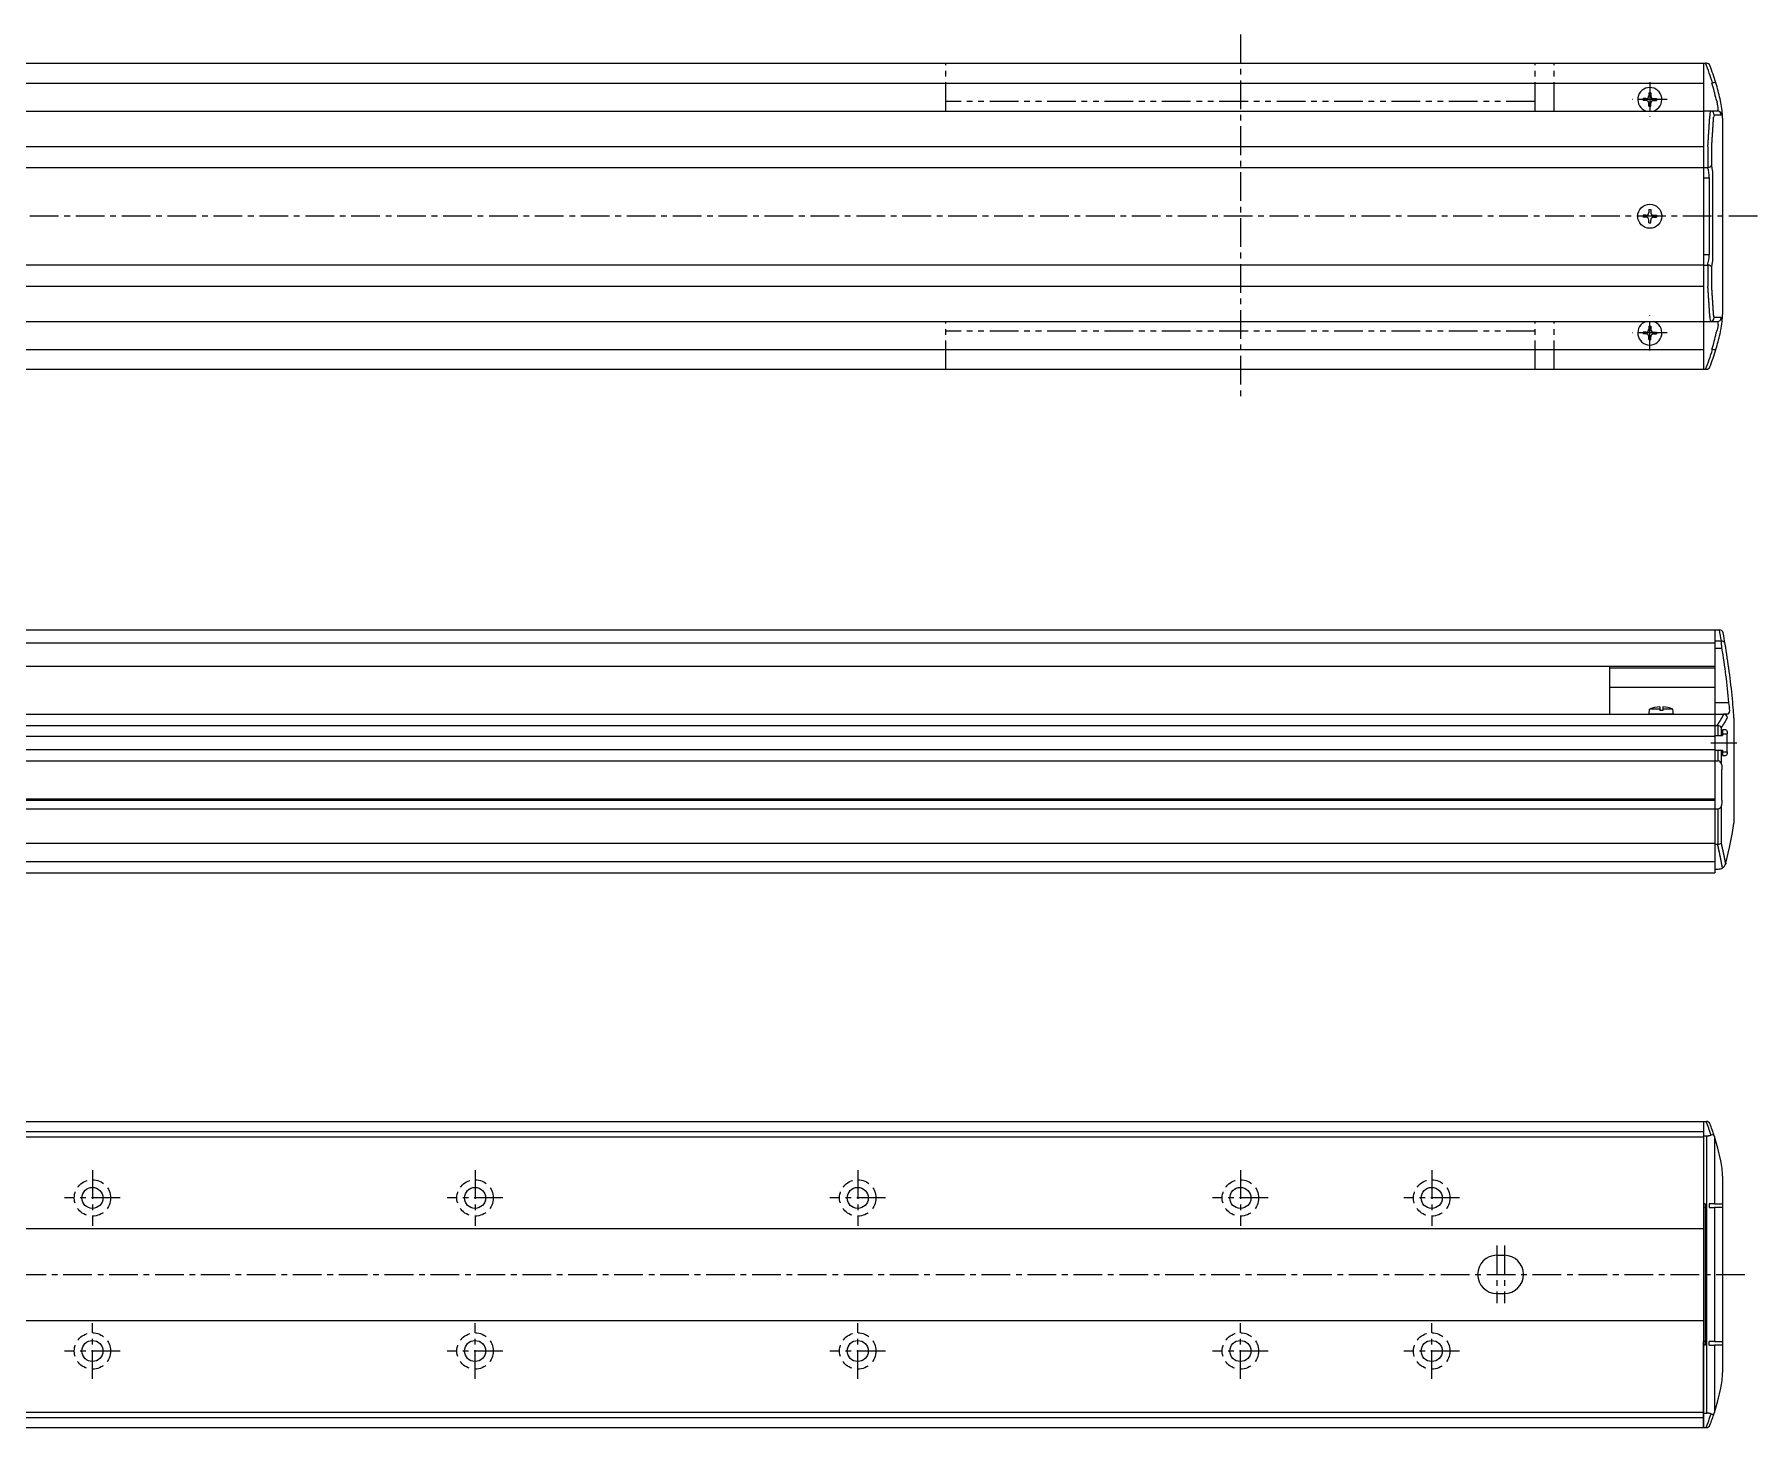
# Model space of a CAD drawing. Extents: x -708 to 234, y 164 to 576.
# Drawn here: x -215.9 to 234.4, y 211.8 to 575.9 of the extents above; entities that cross this region are included whole.
import ezdxf

# ---------------------------------------------------------------- set-up
doc = ezdxf.new("R2010")
doc.units = 0
for name, pattern in [('CENTER', [12, 7.5, -1.5, 1.5, -1.5]), ('DASHED', [4.5, 3, -1.5]), ('PHANTOM', [15, 7.5, -1.5, 1.5, -1.5, 1.5, -1.5])]:
    doc.linetypes.add(name, pattern=pattern)
doc.layers.get('0').update_dxf_attribs({"linetype": 'CONTINUOUS'})
doc.layers.add('CENTER', color=1, linetype='CENTER')

# ---------------------------------------------------------------- blocks, each defined once
blk = doc.blocks.new('DTL0004')
at = {"color": 0, "linetype": 'CONTINUOUS'}
for p, q in [((-3.15, 0), (-3.04, 1.3)), ((3.15, 0), (-3.15, 0)), ((-0.4, 1.3), (-3.04, 1.3)), ((-0.4, 1.89), (-0.4, 0.9)), ((0.4, 0.9), (-0.4, 0.9)), ((0.4, 1.89), (0.4, 0.9)), ((3.04, 1.3), (0.4, 1.3)), ((3.15, 0), (3.04, 1.3))]:
    blk.add_line(p, q, dxfattribs=at)
for start, end in [(92.8723, 112.3565), (67.6435, 87.1277)]:
    blk.add_arc((0, -6.08), 7.98, start, end, dxfattribs=at)
at = {"color": 0}
blk.add_point((0, 0), dxfattribs=at)
blk.add_point((0, 0), dxfattribs=at)

msp = doc.modelspace()

# ---------------------------------------------------------------- linework, layer by layer
at = {"color": 7, "linetype": 'CONTINUOUS'}
for p, q in [((-537.79, 568.36), (220.21, 568.36)), ((220.21, 568.36), (220.21, 488.36)), ((220.21, 568.36), (220.79, 568.36)), ((220.99, 568.36), (220.79, 568.36)), ((-223.79, 563.16), (220.21, 563.16)), ((222.6, 563.19), (222.45, 563.17)), ((204.46, 559.11), (204.46, 558.61)), ((205.21, 559.11), (204.46, 559.11)), ((205.21, 558.61), (204.46, 558.61)), ((205.96, 560.61), (205.96, 559.86)), ((205.96, 560.61), (206.46, 560.61)), ((206.46, 560.61), (206.46, 559.86)), ((207.2, 559.11), (207.96, 559.11)), ((207.2, 558.61), (207.96, 558.61)), ((207.96, 559.11), (207.96, 558.61)), ((223.59, 558.86), (223.81, 558.13)), ((224.79, 558.09), (224.57, 559.08)), ((-537.79, 555.86), (220.21, 555.86)), ((205.96, 557.11), (205.96, 557.87)), ((205.96, 557.11), (206.46, 557.11)), ((206.46, 557.11), (206.46, 557.87)), ((223.88, 555.86), (220.21, 555.86)), ((223.04, 554.86), (224.87, 554.86)), ((225.11, 555.98), (225.11, 555.99)), ((225.21, 554.01), (225.21, 502.71)), ((-537.79, 546.63), (220.21, 546.63)), ((221.39, 546.61), (221.4, 546.61)), ((221.4, 546.61), (221.4, 541.12)), ((222.38, 541.7), (222.38, 546.44)), ((-537.79, 541.1), (220.21, 541.1)), ((220.21, 541.11), (221.29, 541.11)), ((221.4, 541.12), (221.29, 541.11)), ((220.21, 538.36), (221.72, 538.36)), ((221.72, 538.36), (221.72, 518.36)), ((222.71, 518.36), (222.71, 538.36)), ((204.46, 528.61), (204.46, 528.11)), ((205.21, 528.61), (204.46, 528.61)), ((205.21, 528.11), (204.46, 528.11)), ((205.96, 530.11), (205.96, 529.36)), ((205.96, 530.11), (206.46, 530.11)), ((205.96, 526.61), (205.96, 527.37)), ((206.46, 530.11), (206.46, 529.36)), ((206.46, 526.61), (206.46, 527.37)), ((207.2, 528.61), (207.96, 528.61)), ((207.2, 528.11), (207.96, 528.11)), ((207.96, 528.61), (207.96, 528.11)), ((205.96, 526.61), (206.46, 526.61)), ((220.21, 518.36), (221.72, 518.36)), ((-537.79, 515.63), (220.21, 515.63)), ((220.21, 515.61), (221.29, 515.61)), ((221.29, 515.61), (221.4, 515.61)), ((221.4, 515.61), (221.4, 510.11)), ((222.38, 510.29), (222.38, 515.02)), ((-537.79, 510.09), (220.21, 510.09)), ((221.4, 510.11), (221.39, 510.11)), ((-537.79, 500.86), (220.21, 500.86)), ((220.21, 500.86), (223.88, 500.86)), ((224.87, 501.86), (223.04, 501.86)), ((225.11, 500.73), (225.11, 500.75)), ((204.46, 498.11), (204.46, 497.61)), ((205.21, 498.11), (204.46, 498.11)), ((205.21, 497.61), (204.46, 497.61)), ((205.96, 499.61), (205.96, 498.86)), ((205.96, 499.61), (206.46, 499.61)), ((205.96, 496.11), (205.96, 496.87)), ((205.96, 496.11), (206.46, 496.11)), ((206.46, 499.61), (206.46, 498.86)), ((206.46, 496.11), (206.46, 496.87)), ((207.2, 498.11), (207.96, 498.11)), ((207.2, 497.61), (207.96, 497.61)), ((207.96, 498.11), (207.96, 497.61)), ((223.59, 497.86), (223.81, 498.6)), ((224.57, 497.64), (224.79, 498.64)), ((-223.79, 493.56), (220.21, 493.56)), ((222.6, 493.54), (222.45, 493.56)), ((-537.79, 488.36), (220.21, 488.36)), ((220.21, 488.36), (220.79, 488.36)), ((220.79, 488.36), (220.99, 488.36)), ((-223.79, 420.28), (223.21, 420.28)), ((223.21, 420.28), (223.21, 357.78)), ((223.21, 420.28), (223.21, 410.78)), ((223.21, 420.28), (224.39, 420.28)), ((223.21, 420.28), (223.21, 410.78)), ((224.4, 420.28), (224.39, 420.28)), ((-223.79, 416.92), (223.21, 416.92)), ((223.21, 417.39), (224.9, 417.39)), ((223.21, 415.51), (225.06, 415.51)), ((-223.79, 410.78), (223.21, 410.78)), ((195.71, 410.78), (195.71, 398.28)), ((195.71, 410.31), (223.21, 410.31)), ((195.71, 405.32), (223.21, 405.32)), ((223.21, 401.28), (226.88, 401.28)), ((-537.79, 398.28), (223.21, 398.28)), ((223.21, 398.28), (225.45, 398.28)), ((223.21, 398.28), (223.21, 356.78)), ((226.59, 398.28), (225.45, 398.28)), ((225.45, 398.28), (225.6, 398.27)), ((226.81, 398.37), (226.59, 398.28)), ((228.11, 398.6), (228.11, 398.59)), ((228.21, 397.28), (228.21, 369.78)), ((-537.79, 395.28), (223.21, 395.28)), ((-537.79, 392.53), (223.21, 392.53)), ((223.21, 395.28), (223.79, 395.28)), ((223.21, 392.68), (225.17, 392.68)), ((223.79, 395.28), (223.99, 395.26)), ((223.99, 395.26), (223.99, 392.68)), ((224.92, 392.68), (224.92, 394.7)), ((226.12, 394.13), (225.17, 394.13)), ((225.17, 394.13), (225.17, 392.68)), ((225.17, 393.13), (226.44, 393.13)), ((226.44, 388.43), (226.44, 393.13)), ((-537.79, 389.03), (223.21, 389.03)), ((223.21, 388.88), (225.17, 388.88)), ((223.99, 388.88), (223.99, 386.02)), ((224.92, 385.21), (224.92, 388.88)), ((225.17, 388.88), (225.17, 387.43)), ((225.17, 388.43), (226.44, 388.43)), ((225.17, 387.43), (226.12, 387.43)), ((-537.79, 386.02), (223.21, 386.02)), ((223.21, 386.02), (223.99, 386.02)), ((225.06, 375.78), (225.06, 383.78)), ((-537.79, 376.08), (223.21, 376.08)), ((-537.79, 375.78), (223.21, 375.78)), ((224.92, 364.55), (224.92, 374.35)), ((-537.79, 373.54), (223.21, 373.54)), ((223.21, 373.54), (223.99, 373.54)), ((223.99, 373.54), (223.99, 364.28)), ((-537.79, 364.55), (223.21, 364.55)), ((223.21, 364.28), (223.93, 364.28)), ((223.99, 364.28), (223.93, 364.28)), ((-537.79, 359.78), (223.21, 359.78)), ((-537.79, 356.78), (223.21, 356.78)), ((223.21, 357.78), (224.15, 357.78)), ((226.09, 359.31), (226.05, 359.17)), ((-537.79, 291.83), (220.21, 291.83)), ((-537.79, 289.23), (220.21, 289.23)), ((220.21, 291.83), (220.21, 211.83)), ((220.21, 291.83), (220.21, 269.38)), ((220.21, 291.83), (220.93, 291.83)), ((220.93, 291.83), (220.99, 291.83)), ((-537.79, 287.83), (220.21, 287.83)), ((220.21, 288.08), (221.15, 288.08)), ((221.15, 215.58), (221.15, 288.08)), ((223.05, 288.04), (223.09, 287.91)), ((223.09, 287.91), (223.09, 270.33)), ((225.21, 277.48), (225.21, 226.18)), ((220.66, 270.33), (220.21, 270.33)), ((220.66, 270.33), (220.66, 233.33)), ((223.09, 270.33), (221.71, 270.33)), ((221.71, 270.33), (221.71, 269.33)), ((223.09, 270.33), (225.04, 270.33)), ((225.04, 270.33), (225.21, 270.27)), ((220.21, 269.38), (220.66, 269.37)), ((221.71, 269.33), (223.09, 269.33)), ((223.09, 269.33), (223.09, 234.33)), ((225.04, 269.33), (223.09, 269.33)), ((225.21, 269.27), (225.04, 269.33)), ((-537.79, 263.83), (220.21, 263.83)), ((166.21, 256.83), (168.21, 256.83)), ((166.21, 246.83), (168.21, 246.83)), ((-537.79, 239.83), (220.21, 239.83)), ((220.66, 234.29), (220.21, 234.28)), ((220.21, 211.83), (220.21, 234.28)), ((223.09, 234.33), (221.71, 234.33)), ((221.71, 233.33), (221.71, 234.33)), ((223.09, 234.33), (225.04, 234.33)), ((225.04, 234.33), (225.21, 234.39)), ((220.66, 233.33), (220.21, 233.33)), ((221.71, 233.33), (223.09, 233.33)), ((223.09, 233.33), (223.09, 215.75)), ((225.04, 233.33), (223.09, 233.33)), ((225.21, 233.39), (225.04, 233.33)), ((-537.79, 215.83), (220.21, 215.83)), ((-537.79, 214.43), (220.21, 214.43)), ((-537.79, 211.83), (220.21, 211.83)), ((220.21, 215.58), (221.15, 215.58)), ((220.21, 211.83), (220.93, 211.83)), ((220.99, 211.83), (220.93, 211.83)), ((223.09, 215.75), (223.05, 215.62))]:
    msp.add_line(p, q, dxfattribs=at)
at = {"color": 3, "linetype": 'PHANTOM'}
for p, q in [((22.21, 555.86), (22.21, 568.36)), ((176.21, 555.86), (176.21, 568.36)), ((181.21, 555.86), (181.21, 568.36)), ((176.21, 558.36), (22.21, 558.36)), ((22.21, 488.36), (22.21, 500.86)), ((176.21, 488.36), (176.21, 500.86)), ((181.21, 488.36), (181.21, 500.86)), ((176.21, 498.36), (22.21, 498.36))]:
    msp.add_line(p, q, dxfattribs=at)
at = {"color": 7, "linetype": 'CONTINUOUS'}
for points in [[(223.49, 563.19), (223.49, 563.19), (223.48, 563.21), (223.37, 563.27), (223.17, 563.28), (222.9, 563.25), (222.6, 563.19)], [(224.11, 556.67), (224.02, 557.22), (223.81, 558.13)], [(224.11, 500.06), (224.02, 499.5), (223.81, 498.6)], [(223.49, 493.54), (223.49, 493.54), (223.48, 493.52), (223.37, 493.46), (223.17, 493.45), (222.9, 493.48), (222.6, 493.54)], [(225.06, 415.51), (225.02, 415.94), (224.97, 416.56), (224.93, 417.06), (224.9, 417.39)], [(226.81, 398.37), (227.02, 398.77), (227.11, 399.24)], [(226.12, 394.13), (226.13, 394.13), (226.24, 394.06), (226.33, 393.89), (226.39, 393.65), (226.43, 393.36), (226.44, 393.13)], [(226.44, 388.43), (226.43, 388.33), (226.41, 388.01), (226.35, 387.72), (226.25, 387.52), (226.15, 387.43), (226.12, 387.43)], [(224.92, 385.21), (225, 384.72), (225.06, 383.78)], [(225.06, 375.78), (225.04, 375.24), (224.92, 374.35)], [(226.09, 359.31), (227.01, 363.4), (227.79, 367.36)], [(223.05, 288.04), (223.01, 288.14), (222.86, 288.27), (222.6, 288.32), (222.21, 288.25)], [(224.79, 281.56), (224.01, 284.83), (223.09, 287.91)], [(223.09, 215.75), (224.01, 218.84), (224.79, 222.1)], [(222.21, 215.41), (222.42, 215.35), (222.73, 215.35), (222.95, 215.45), (223.05, 215.62)]]:
    msp.add_lwpolyline(points, dxfattribs=at)
for points in [[(221.39, 546.61, 0), (221.39, 546.68, 0), (221.39, 546.74, 0), (221.4, 546.8, 0), (221.4, 546.86, 0), (221.41, 546.92, 0), (221.41, 546.99, 0), (221.41, 547.05, 0), (221.42, 547.11, 0), (221.42, 547.17, 0), (221.43, 547.23, 0), (221.43, 547.29, 0), (221.44, 547.36, 0), (221.44, 547.42, 0), (221.44, 547.48, 0), (221.45, 547.54, 0), (221.45, 547.6, 0), (221.46, 547.67, 0), (221.46, 547.73, 0), (221.47, 547.79, 0), (221.47, 547.85, 0), (221.47, 547.91, 0), (221.48, 547.98, 0), (221.48, 548.04, 0), (221.49, 548.1, 0), (221.49, 548.16, 0), (221.49, 548.22, 0), (221.5, 548.29, 0), (221.5, 548.35, 0), (221.51, 548.41, 0), (221.51, 548.47, 0), (221.51, 548.53, 0), (221.52, 548.6, 0), (221.52, 548.66, 0), (221.53, 548.72, 0), (221.53, 548.78, 0), (221.53, 548.84, 0), (221.54, 548.9, 0), (221.54, 548.97, 0), (221.55, 549.03, 0), (221.55, 549.09, 0), (221.56, 549.15, 0), (221.56, 549.22, 0), (221.56, 549.28, 0), (221.57, 549.34, 0), (221.57, 549.4, 0), (221.57, 549.46, 0), (221.58, 549.52, 0), (221.58, 549.59, 0), (221.59, 549.65, 0), (221.59, 549.71, 0), (221.59, 549.77, 0), (221.6, 549.84, 0), (221.6, 549.9, 0), (221.61, 549.96, 0), (221.61, 550.02, 0), (221.62, 550.08, 0), (221.62, 550.14, 0), (221.62, 550.21, 0), (221.63, 550.27, 0), (221.63, 550.33, 0), (221.63, 550.39, 0), (221.64, 550.45, 0), (221.64, 550.52, 0), (221.65, 550.58, 0), (221.65, 550.64, 0), (221.66, 550.7, 0), (221.66, 550.76, 0), (221.66, 550.83, 0), (221.67, 550.89, 0), (221.67, 550.95, 0), (221.68, 551.01, 0), (221.68, 551.07, 0), (221.68, 551.14, 0), (221.69, 551.2, 0), (221.69, 551.26, 0), (221.69, 551.32, 0), (221.7, 551.38, 0), (221.7, 551.45, 0), (221.71, 551.51, 0), (221.71, 551.57, 0), (221.72, 551.63, 0), (221.72, 551.69, 0), (221.72, 551.76, 0), (221.73, 551.82, 0), (221.73, 551.88, 0), (221.74, 551.94, 0), (221.74, 552, 0), (221.74, 552.07, 0), (221.75, 552.13, 0), (221.75, 552.19, 0), (221.75, 552.25, 0), (221.76, 552.31, 0), (221.76, 552.38, 0), (221.77, 552.44, 0), (221.77, 552.5, 0), (221.77, 552.56, 0), (221.78, 552.62, 0), (221.78, 552.69, 0), (221.79, 552.75, 0), (221.79, 552.81, 0), (221.79, 552.87, 0), (221.8, 552.93, 0), (221.8, 553, 0), (221.81, 553.06, 0), (221.81, 553.12, 0), (221.81, 553.18, 0), (221.82, 553.24, 0), (221.82, 553.31, 0), (221.82, 553.37, 0), (221.83, 553.43, 0), (221.83, 553.49, 0), (221.84, 553.55, 0), (221.84, 553.62, 0), (221.84, 553.68, 0), (221.85, 553.74, 0), (221.85, 553.8, 0), (221.86, 553.87, 0), (221.86, 553.93, 0), (221.86, 553.99, 0), (221.87, 554.05, 0), (221.87, 554.11, 0), (221.88, 554.17, 0), (221.88, 554.24, 0), (221.88, 554.3, 0), (221.89, 554.36, 0), (221.89, 554.42, 0), (221.89, 554.49, 0), (221.9, 554.55, 0)], [(222.38, 546.44, 0), (222.38, 546.5, 0), (222.39, 546.56, 0), (222.39, 546.62, 0), (222.4, 546.68, 0), (222.4, 546.74, 0), (222.41, 546.8, 0), (222.41, 546.86, 0), (222.41, 546.92, 0), (222.42, 546.98, 0), (222.42, 547.04, 0), (222.43, 547.1, 0), (222.43, 547.16, 0), (222.43, 547.23, 0), (222.44, 547.29, 0), (222.44, 547.35, 0), (222.45, 547.41, 0), (222.45, 547.47, 0), (222.45, 547.53, 0), (222.46, 547.59, 0), (222.46, 547.65, 0), (222.47, 547.71, 0), (222.47, 547.77, 0), (222.47, 547.83, 0), (222.48, 547.89, 0), (222.48, 547.95, 0), (222.49, 548.01, 0), (222.49, 548.07, 0), (222.49, 548.13, 0), (222.5, 548.2, 0), (222.5, 548.26, 0), (222.51, 548.32, 0), (222.51, 548.38, 0), (222.51, 548.44, 0), (222.52, 548.5, 0), (222.52, 548.56, 0), (222.53, 548.62, 0), (222.53, 548.68, 0), (222.53, 548.74, 0), (222.54, 548.8, 0), (222.54, 548.86, 0), (222.55, 548.92, 0), (222.55, 548.98, 0), (222.55, 549.04, 0), (222.56, 549.11, 0), (222.56, 549.17, 0), (222.57, 549.23, 0), (222.57, 549.29, 0), (222.57, 549.35, 0), (222.58, 549.41, 0), (222.58, 549.47, 0), (222.59, 549.53, 0), (222.59, 549.59, 0), (222.59, 549.65, 0), (222.6, 549.71, 0), (222.6, 549.77, 0), (222.61, 549.83, 0), (222.61, 549.89, 0), (222.61, 549.96, 0), (222.62, 550.02, 0), (222.62, 550.08, 0), (222.63, 550.14, 0), (222.63, 550.2, 0), (222.63, 550.26, 0), (222.64, 550.32, 0), (222.64, 550.38, 0), (222.65, 550.44, 0), (222.65, 550.5, 0), (222.65, 550.56, 0), (222.66, 550.62, 0), (222.66, 550.68, 0), (222.66, 550.74, 0), (222.67, 550.8, 0), (222.67, 550.87, 0), (222.68, 550.93, 0), (222.68, 550.99, 0), (222.68, 551.05, 0), (222.69, 551.11, 0), (222.69, 551.17, 0), (222.7, 551.23, 0), (222.7, 551.29, 0), (222.7, 551.35, 0), (222.71, 551.41, 0), (222.71, 551.47, 0), (222.72, 551.53, 0), (222.72, 551.59, 0), (222.72, 551.65, 0), (222.73, 551.71, 0), (222.73, 551.78, 0), (222.74, 551.84, 0), (222.74, 551.9, 0), (222.74, 551.96, 0), (222.75, 552.02, 0), (222.75, 552.08, 0), (222.75, 552.14, 0), (222.76, 552.2, 0), (222.76, 552.26, 0), (222.77, 552.32, 0), (222.77, 552.38, 0), (222.77, 552.44, 0), (222.78, 552.5, 0), (222.78, 552.57, 0), (222.78, 552.63, 0), (222.79, 552.69, 0), (222.79, 552.75, 0), (222.8, 552.81, 0), (222.8, 552.87, 0), (222.8, 552.93, 0), (222.81, 552.99, 0), (222.81, 553.05, 0), (222.82, 553.11, 0), (222.82, 553.17, 0), (222.82, 553.23, 0), (222.83, 553.29, 0), (222.83, 553.35, 0), (222.84, 553.42, 0), (222.84, 553.48, 0), (222.84, 553.54, 0), (222.85, 553.6, 0), (222.85, 553.66, 0), (222.85, 553.72, 0), (222.86, 553.78, 0), (222.86, 553.84, 0), (222.87, 553.9, 0), (222.87, 553.96, 0), (222.87, 554.02, 0), (222.88, 554.08, 0), (222.88, 554.14, 0), (222.88, 554.21, 0)], [(221.9, 502.18, 0), (221.89, 502.24, 0), (221.89, 502.3, 0), (221.89, 502.37, 0), (221.88, 502.43, 0), (221.88, 502.49, 0), (221.88, 502.55, 0), (221.87, 502.61, 0), (221.87, 502.68, 0), (221.86, 502.74, 0), (221.86, 502.8, 0), (221.86, 502.86, 0), (221.85, 502.92, 0), (221.85, 502.99, 0), (221.84, 503.05, 0), (221.84, 503.11, 0), (221.84, 503.17, 0), (221.83, 503.24, 0), (221.83, 503.3, 0), (221.82, 503.36, 0), (221.82, 503.42, 0), (221.82, 503.48, 0), (221.81, 503.54, 0), (221.81, 503.61, 0), (221.81, 503.67, 0), (221.8, 503.73, 0), (221.8, 503.79, 0), (221.79, 503.85, 0), (221.79, 503.92, 0), (221.79, 503.98, 0), (221.78, 504.04, 0), (221.78, 504.1, 0), (221.77, 504.17, 0), (221.77, 504.23, 0), (221.77, 504.29, 0), (221.76, 504.35, 0), (221.76, 504.41, 0), (221.75, 504.48, 0), (221.75, 504.54, 0), (221.75, 504.6, 0), (221.74, 504.66, 0), (221.74, 504.72, 0), (221.74, 504.79, 0), (221.73, 504.85, 0), (221.73, 504.91, 0), (221.72, 504.97, 0), (221.72, 505.03, 0), (221.72, 505.1, 0), (221.71, 505.16, 0), (221.71, 505.22, 0), (221.7, 505.28, 0), (221.7, 505.34, 0), (221.69, 505.4, 0), (221.69, 505.47, 0), (221.69, 505.53, 0), (221.68, 505.59, 0), (221.68, 505.65, 0), (221.68, 505.71, 0), (221.67, 505.78, 0), (221.67, 505.84, 0), (221.66, 505.9, 0), (221.66, 505.96, 0), (221.66, 506.02, 0), (221.65, 506.09, 0), (221.65, 506.15, 0), (221.64, 506.21, 0), (221.64, 506.27, 0), (221.63, 506.33, 0), (221.63, 506.4, 0), (221.63, 506.46, 0), (221.62, 506.52, 0), (221.62, 506.58, 0), (221.62, 506.64, 0), (221.61, 506.71, 0), (221.61, 506.77, 0), (221.6, 506.83, 0), (221.6, 506.89, 0), (221.59, 506.95, 0), (221.59, 507.02, 0), (221.59, 507.08, 0), (221.58, 507.14, 0), (221.58, 507.2, 0), (221.57, 507.26, 0), (221.57, 507.33, 0), (221.57, 507.39, 0), (221.56, 507.45, 0), (221.56, 507.51, 0), (221.56, 507.57, 0), (221.55, 507.64, 0), (221.55, 507.7, 0), (221.54, 507.76, 0), (221.54, 507.82, 0), (221.53, 507.88, 0), (221.53, 507.95, 0), (221.53, 508.01, 0), (221.52, 508.07, 0), (221.52, 508.13, 0), (221.51, 508.19, 0), (221.51, 508.26, 0), (221.51, 508.32, 0), (221.5, 508.38, 0), (221.5, 508.44, 0), (221.49, 508.5, 0), (221.49, 508.57, 0), (221.49, 508.63, 0), (221.48, 508.69, 0), (221.48, 508.75, 0), (221.47, 508.81, 0), (221.47, 508.88, 0), (221.47, 508.94, 0), (221.46, 509, 0), (221.46, 509.06, 0), (221.45, 509.12, 0), (221.45, 509.18, 0), (221.44, 509.25, 0), (221.44, 509.31, 0), (221.44, 509.37, 0), (221.43, 509.43, 0), (221.43, 509.49, 0), (221.42, 509.56, 0), (221.42, 509.62, 0), (221.41, 509.68, 0), (221.41, 509.74, 0), (221.41, 509.8, 0), (221.4, 509.87, 0), (221.4, 509.93, 0), (221.39, 509.99, 0), (221.39, 510.05, 0), (221.39, 510.11, 0)], [(222.88, 502.52, 0), (222.88, 502.58, 0), (222.88, 502.64, 0), (222.87, 502.7, 0), (222.87, 502.76, 0), (222.87, 502.83, 0), (222.86, 502.89, 0), (222.86, 502.95, 0), (222.85, 503.01, 0), (222.85, 503.07, 0), (222.85, 503.13, 0), (222.84, 503.19, 0), (222.84, 503.25, 0), (222.84, 503.31, 0), (222.83, 503.37, 0), (222.83, 503.43, 0), (222.82, 503.49, 0), (222.82, 503.55, 0), (222.82, 503.62, 0), (222.81, 503.68, 0), (222.81, 503.74, 0), (222.8, 503.8, 0), (222.8, 503.86, 0), (222.8, 503.92, 0), (222.79, 503.98, 0), (222.79, 504.04, 0), (222.78, 504.1, 0), (222.78, 504.16, 0), (222.78, 504.22, 0), (222.77, 504.28, 0), (222.77, 504.34, 0), (222.77, 504.4, 0), (222.76, 504.47, 0), (222.76, 504.53, 0), (222.75, 504.59, 0), (222.75, 504.65, 0), (222.75, 504.71, 0), (222.74, 504.77, 0), (222.74, 504.83, 0), (222.74, 504.89, 0), (222.73, 504.95, 0), (222.73, 505.01, 0), (222.72, 505.07, 0), (222.72, 505.13, 0), (222.72, 505.19, 0), (222.71, 505.25, 0), (222.71, 505.32, 0), (222.7, 505.38, 0), (222.7, 505.44, 0), (222.7, 505.5, 0), (222.69, 505.56, 0), (222.69, 505.62, 0), (222.68, 505.68, 0), (222.68, 505.74, 0), (222.68, 505.8, 0), (222.67, 505.86, 0), (222.67, 505.92, 0), (222.66, 505.98, 0), (222.66, 506.04, 0), (222.66, 506.11, 0), (222.65, 506.17, 0), (222.65, 506.23, 0), (222.65, 506.29, 0), (222.64, 506.35, 0), (222.64, 506.41, 0), (222.63, 506.47, 0), (222.63, 506.53, 0), (222.63, 506.59, 0), (222.62, 506.65, 0), (222.62, 506.71, 0), (222.61, 506.77, 0), (222.61, 506.83, 0), (222.61, 506.89, 0), (222.6, 506.95, 0), (222.6, 507.01, 0), (222.59, 507.08, 0), (222.59, 507.14, 0), (222.59, 507.2, 0), (222.58, 507.26, 0), (222.58, 507.32, 0), (222.57, 507.38, 0), (222.57, 507.44, 0), (222.57, 507.5, 0), (222.56, 507.56, 0), (222.56, 507.62, 0), (222.55, 507.68, 0), (222.55, 507.74, 0), (222.55, 507.8, 0), (222.54, 507.87, 0), (222.54, 507.93, 0), (222.53, 507.99, 0), (222.53, 508.05, 0), (222.53, 508.11, 0), (222.52, 508.17, 0), (222.52, 508.23, 0), (222.51, 508.29, 0), (222.51, 508.35, 0), (222.51, 508.41, 0), (222.5, 508.47, 0), (222.5, 508.53, 0), (222.49, 508.59, 0), (222.49, 508.65, 0), (222.49, 508.71, 0), (222.48, 508.77, 0), (222.48, 508.83, 0), (222.47, 508.9, 0), (222.47, 508.96, 0), (222.47, 509.02, 0), (222.46, 509.08, 0), (222.46, 509.14, 0), (222.45, 509.2, 0), (222.45, 509.26, 0), (222.45, 509.32, 0), (222.44, 509.38, 0), (222.44, 509.44, 0), (222.43, 509.5, 0), (222.43, 509.56, 0), (222.43, 509.62, 0), (222.42, 509.68, 0), (222.42, 509.75, 0), (222.41, 509.8, 0), (222.41, 509.87, 0), (222.41, 509.93, 0), (222.4, 509.99, 0), (222.4, 510.05, 0), (222.39, 510.11, 0), (222.39, 510.17, 0), (222.38, 510.23, 0), (222.38, 510.29, 0)], [(223.79, 395.28, 0), (223.81, 395.3, 0), (223.82, 395.33, 0), (223.84, 395.35, 0), (223.85, 395.37, 0), (223.87, 395.39, 0), (223.88, 395.42, 0), (223.9, 395.44, 0), (223.92, 395.46, 0), (223.93, 395.49, 0), (223.95, 395.51, 0), (223.96, 395.53, 0), (223.98, 395.56, 0), (224, 395.58, 0), (224.01, 395.6, 0), (224.03, 395.62, 0), (224.04, 395.65, 0), (224.06, 395.67, 0), (224.07, 395.69, 0), (224.09, 395.72, 0), (224.1, 395.74, 0), (224.12, 395.76, 0), (224.13, 395.79, 0), (224.15, 395.81, 0), (224.16, 395.83, 0), (224.18, 395.86, 0), (224.19, 395.88, 0), (224.21, 395.9, 0), (224.22, 395.93, 0), (224.24, 395.95, 0), (224.26, 395.97, 0), (224.27, 396, 0), (224.29, 396.02, 0), (224.3, 396.04, 0), (224.32, 396.06, 0), (224.33, 396.09, 0), (224.35, 396.11, 0), (224.36, 396.13, 0), (224.38, 396.16, 0), (224.39, 396.18, 0), (224.41, 396.2, 0), (224.42, 396.23, 0), (224.44, 396.25, 0), (224.45, 396.27, 0), (224.46, 396.3, 0), (224.48, 396.32, 0), (224.49, 396.34, 0), (224.51, 396.37, 0), (224.52, 396.39, 0), (224.54, 396.41, 0), (224.55, 396.44, 0), (224.57, 396.46, 0), (224.58, 396.48, 0), (224.59, 396.51, 0), (224.61, 396.53, 0), (224.62, 396.55, 0), (224.64, 396.58, 0), (224.65, 396.6, 0), (224.67, 396.62, 0), (224.68, 396.65, 0), (224.7, 396.67, 0), (224.71, 396.69, 0), (224.72, 396.72, 0), (224.74, 396.74, 0), (224.75, 396.76, 0), (224.77, 396.79, 0), (224.78, 396.81, 0), (224.79, 396.83, 0), (224.81, 396.86, 0), (224.82, 396.88, 0), (224.84, 396.9, 0), (224.85, 396.93, 0), (224.86, 396.95, 0), (224.88, 396.97, 0), (224.89, 397, 0), (224.91, 397.02, 0), (224.92, 397.04, 0), (224.93, 397.07, 0), (224.95, 397.09, 0), (224.96, 397.11, 0), (224.97, 397.14, 0), (224.99, 397.16, 0), (225, 397.18, 0), (225.01, 397.21, 0), (225.03, 397.23, 0), (225.04, 397.25, 0), (225.06, 397.28, 0), (225.07, 397.3, 0), (225.08, 397.32, 0), (225.1, 397.35, 0), (225.11, 397.37, 0), (225.12, 397.39, 0), (225.14, 397.42, 0), (225.15, 397.44, 0), (225.16, 397.47, 0), (225.18, 397.49, 0), (225.19, 397.51, 0), (225.2, 397.54, 0), (225.22, 397.56, 0), (225.23, 397.58, 0), (225.24, 397.61, 0), (225.25, 397.63, 0), (225.27, 397.65, 0), (225.28, 397.68, 0), (225.29, 397.7, 0), (225.31, 397.73, 0), (225.32, 397.75, 0), (225.33, 397.77, 0), (225.34, 397.8, 0), (225.36, 397.82, 0), (225.37, 397.84, 0), (225.38, 397.87, 0), (225.4, 397.89, 0), (225.41, 397.91, 0), (225.42, 397.94, 0), (225.43, 397.96, 0), (225.45, 397.99, 0), (225.46, 398.01, 0), (225.47, 398.03, 0), (225.48, 398.06, 0), (225.5, 398.08, 0), (225.51, 398.1, 0), (225.52, 398.13, 0), (225.53, 398.15, 0), (225.55, 398.17, 0), (225.56, 398.2, 0), (225.57, 398.22, 0), (225.58, 398.25, 0), (225.59, 398.27, 0)], [(224.92, 394.7, 0), (224.93, 394.72, 0), (224.95, 394.74, 0), (224.96, 394.76, 0), (224.97, 394.78, 0), (224.99, 394.8, 0), (225, 394.82, 0), (225.01, 394.84, 0), (225.03, 394.86, 0), (225.04, 394.88, 0), (225.05, 394.9, 0), (225.07, 394.92, 0), (225.08, 394.94, 0), (225.09, 394.96, 0), (225.11, 394.98, 0), (225.12, 395, 0), (225.13, 395.02, 0), (225.15, 395.04, 0), (225.16, 395.06, 0), (225.18, 395.08, 0), (225.19, 395.1, 0), (225.2, 395.12, 0), (225.21, 395.14, 0), (225.23, 395.16, 0), (225.24, 395.18, 0), (225.25, 395.2, 0), (225.27, 395.22, 0), (225.28, 395.24, 0), (225.29, 395.26, 0), (225.31, 395.28, 0), (225.32, 395.3, 0), (225.33, 395.32, 0), (225.34, 395.34, 0), (225.36, 395.36, 0), (225.37, 395.38, 0), (225.38, 395.4, 0), (225.4, 395.42, 0), (225.41, 395.44, 0), (225.42, 395.46, 0), (225.44, 395.48, 0), (225.45, 395.5, 0), (225.46, 395.52, 0), (225.47, 395.54, 0), (225.49, 395.56, 0), (225.5, 395.58, 0), (225.51, 395.6, 0), (225.53, 395.62, 0), (225.54, 395.64, 0), (225.55, 395.66, 0), (225.56, 395.68, 0), (225.57, 395.7, 0), (225.59, 395.72, 0), (225.6, 395.74, 0), (225.61, 395.76, 0), (225.62, 395.78, 0), (225.64, 395.8, 0), (225.65, 395.82, 0), (225.66, 395.84, 0), (225.68, 395.86, 0), (225.69, 395.88, 0), (225.7, 395.9, 0), (225.71, 395.92, 0), (225.72, 395.94, 0), (225.74, 395.96, 0), (225.75, 395.98, 0), (225.76, 396, 0), (225.77, 396.02, 0), (225.79, 396.04, 0), (225.8, 396.06, 0), (225.81, 396.08, 0), (225.82, 396.1, 0), (225.84, 396.12, 0), (225.85, 396.14, 0), (225.86, 396.16, 0), (225.87, 396.18, 0), (225.88, 396.2, 0), (225.9, 396.22, 0), (225.91, 396.24, 0), (225.92, 396.26, 0), (225.93, 396.29, 0), (225.94, 396.31, 0), (225.96, 396.32, 0), (225.97, 396.35, 0), (225.98, 396.37, 0), (225.99, 396.39, 0), (226, 396.41, 0), (226.01, 396.43, 0), (226.03, 396.45, 0), (226.04, 396.47, 0), (226.05, 396.49, 0), (226.06, 396.51, 0), (226.07, 396.53, 0), (226.08, 396.55, 0), (226.1, 396.57, 0), (226.11, 396.59, 0), (226.12, 396.61, 0), (226.13, 396.63, 0), (226.14, 396.65, 0), (226.15, 396.67, 0), (226.16, 396.69, 0), (226.18, 396.71, 0), (226.19, 396.73, 0), (226.2, 396.75, 0), (226.21, 396.77, 0), (226.22, 396.79, 0), (226.23, 396.81, 0), (226.25, 396.83, 0), (226.26, 396.85, 0), (226.27, 396.87, 0), (226.28, 396.89, 0), (226.29, 396.91, 0), (226.3, 396.93, 0), (226.31, 396.95, 0), (226.32, 396.97, 0), (226.34, 396.99, 0), (226.35, 397.01, 0), (226.36, 397.04, 0), (226.37, 397.06, 0), (226.38, 397.08, 0), (226.39, 397.1, 0), (226.4, 397.12, 0), (226.41, 397.14, 0), (226.42, 397.16, 0), (226.43, 397.18, 0), (226.44, 397.2, 0), (226.46, 397.22, 0), (226.47, 397.24, 0), (226.48, 397.26, 0), (226.49, 397.28, 0)], [(225.21, 358.09, 0), (225.2, 358.13, 0), (225.19, 358.18, 0), (225.19, 358.23, 0), (225.18, 358.28, 0), (225.17, 358.33, 0), (225.16, 358.38, 0), (225.15, 358.43, 0), (225.14, 358.48, 0), (225.13, 358.53, 0), (225.12, 358.57, 0), (225.11, 358.62, 0), (225.1, 358.67, 0), (225.09, 358.72, 0), (225.08, 358.77, 0), (225.07, 358.82, 0), (225.07, 358.87, 0), (225.06, 358.92, 0), (225.05, 358.97, 0), (225.04, 359.01, 0), (225.03, 359.06, 0), (225.02, 359.11, 0), (225.01, 359.16, 0), (225, 359.21, 0), (224.99, 359.26, 0), (224.98, 359.31, 0), (224.97, 359.36, 0), (224.96, 359.4, 0), (224.95, 359.45, 0), (224.94, 359.5, 0), (224.93, 359.55, 0), (224.93, 359.6, 0), (224.91, 359.65, 0), (224.91, 359.7, 0), (224.9, 359.75, 0), (224.89, 359.79, 0), (224.88, 359.84, 0), (224.87, 359.89, 0), (224.86, 359.94, 0), (224.85, 359.99, 0), (224.84, 360.04, 0), (224.83, 360.09, 0), (224.82, 360.13, 0), (224.81, 360.18, 0), (224.8, 360.23, 0), (224.79, 360.28, 0), (224.78, 360.33, 0), (224.77, 360.38, 0), (224.76, 360.43, 0), (224.75, 360.47, 0), (224.74, 360.52, 0), (224.73, 360.57, 0), (224.72, 360.62, 0), (224.71, 360.67, 0), (224.7, 360.72, 0), (224.69, 360.76, 0), (224.68, 360.81, 0), (224.67, 360.86, 0), (224.66, 360.91, 0), (224.65, 360.96, 0), (224.64, 361.01, 0), (224.63, 361.06, 0), (224.62, 361.1, 0), (224.61, 361.15, 0), (224.6, 361.2, 0), (224.59, 361.25, 0), (224.58, 361.3, 0), (224.57, 361.35, 0), (224.56, 361.39, 0), (224.55, 361.44, 0), (224.54, 361.49, 0), (224.53, 361.54, 0), (224.52, 361.59, 0), (224.51, 361.64, 0), (224.5, 361.68, 0), (224.49, 361.73, 0), (224.48, 361.78, 0), (224.47, 361.83, 0), (224.46, 361.88, 0), (224.45, 361.93, 0), (224.44, 361.97, 0), (224.43, 362.02, 0), (224.42, 362.07, 0), (224.41, 362.12, 0), (224.4, 362.17, 0), (224.39, 362.21, 0), (224.38, 362.26, 0), (224.37, 362.31, 0), (224.36, 362.36, 0), (224.35, 362.41, 0), (224.34, 362.46, 0), (224.33, 362.5, 0), (224.32, 362.55, 0), (224.31, 362.6, 0), (224.3, 362.65, 0), (224.29, 362.7, 0), (224.28, 362.75, 0), (224.26, 362.79, 0), (224.25, 362.84, 0), (224.25, 362.89, 0), (224.23, 362.94, 0), (224.22, 362.99, 0), (224.21, 363.03, 0), (224.2, 363.08, 0), (224.19, 363.13, 0), (224.18, 363.18, 0), (224.17, 363.23, 0), (224.16, 363.27, 0), (224.15, 363.32, 0), (224.14, 363.37, 0), (224.13, 363.42, 0), (224.12, 363.47, 0), (224.11, 363.51, 0), (224.1, 363.56, 0), (224.09, 363.61, 0), (224.07, 363.66, 0), (224.06, 363.7, 0), (224.05, 363.75, 0), (224.04, 363.8, 0), (224.03, 363.85, 0), (224.02, 363.9, 0), (224.01, 363.94, 0), (224, 363.99, 0), (223.99, 364.04, 0), (223.98, 364.09, 0), (223.97, 364.14, 0), (223.96, 364.18, 0), (223.95, 364.23, 0), (223.94, 364.28, 0)], [(226.05, 359.17, 0), (226.04, 359.21, 0), (226.04, 359.25, 0), (226.03, 359.3, 0), (226.02, 359.34, 0), (226.01, 359.38, 0), (226, 359.43, 0), (226, 359.47, 0), (225.99, 359.51, 0), (225.98, 359.55, 0), (225.97, 359.59, 0), (225.96, 359.64, 0), (225.96, 359.68, 0), (225.95, 359.72, 0), (225.94, 359.76, 0), (225.93, 359.81, 0), (225.92, 359.85, 0), (225.91, 359.89, 0), (225.91, 359.93, 0), (225.9, 359.98, 0), (225.89, 360.02, 0), (225.88, 360.06, 0), (225.87, 360.1, 0), (225.86, 360.14, 0), (225.85, 360.19, 0), (225.85, 360.23, 0), (225.84, 360.27, 0), (225.83, 360.31, 0), (225.82, 360.36, 0), (225.81, 360.4, 0), (225.8, 360.44, 0), (225.79, 360.48, 0), (225.79, 360.52, 0), (225.78, 360.57, 0), (225.77, 360.61, 0), (225.76, 360.65, 0), (225.75, 360.69, 0), (225.74, 360.74, 0), (225.74, 360.78, 0), (225.73, 360.82, 0), (225.72, 360.86, 0), (225.71, 360.9, 0), (225.7, 360.95, 0), (225.69, 360.99, 0), (225.68, 361.03, 0), (225.68, 361.07, 0), (225.67, 361.12, 0), (225.66, 361.16, 0), (225.65, 361.2, 0), (225.64, 361.24, 0), (225.63, 361.28, 0), (225.62, 361.33, 0), (225.61, 361.37, 0), (225.6, 361.41, 0), (225.6, 361.45, 0), (225.59, 361.49, 0), (225.58, 361.54, 0), (225.57, 361.58, 0), (225.56, 361.62, 0), (225.55, 361.66, 0), (225.54, 361.7, 0), (225.53, 361.75, 0), (225.53, 361.79, 0), (225.52, 361.83, 0), (225.51, 361.87, 0), (225.5, 361.91, 0), (225.49, 361.96, 0), (225.48, 362, 0), (225.47, 362.04, 0), (225.46, 362.08, 0), (225.46, 362.12, 0), (225.45, 362.17, 0), (225.44, 362.21, 0), (225.43, 362.25, 0), (225.42, 362.29, 0), (225.41, 362.33, 0), (225.4, 362.38, 0), (225.39, 362.42, 0), (225.38, 362.46, 0), (225.37, 362.5, 0), (225.37, 362.54, 0), (225.36, 362.59, 0), (225.35, 362.63, 0), (225.34, 362.67, 0), (225.33, 362.71, 0), (225.32, 362.75, 0), (225.31, 362.8, 0), (225.3, 362.84, 0), (225.29, 362.88, 0), (225.28, 362.92, 0), (225.27, 362.96, 0), (225.26, 363, 0), (225.26, 363.05, 0), (225.25, 363.09, 0), (225.24, 363.13, 0), (225.23, 363.17, 0), (225.22, 363.21, 0), (225.21, 363.25, 0), (225.2, 363.3, 0), (225.19, 363.34, 0), (225.18, 363.38, 0), (225.17, 363.42, 0), (225.16, 363.46, 0), (225.15, 363.51, 0), (225.15, 363.55, 0), (225.14, 363.59, 0), (225.13, 363.63, 0), (225.12, 363.67, 0), (225.11, 363.71, 0), (225.1, 363.76, 0), (225.09, 363.8, 0), (225.08, 363.84, 0), (225.07, 363.88, 0), (225.06, 363.92, 0), (225.05, 363.96, 0), (225.04, 364.01, 0), (225.03, 364.05, 0), (225.02, 364.09, 0), (225.01, 364.13, 0), (225, 364.17, 0), (225, 364.21, 0), (224.99, 364.26, 0), (224.98, 364.3, 0), (224.97, 364.34, 0), (224.96, 364.38, 0), (224.95, 364.42, 0), (224.94, 364.46, 0), (224.93, 364.51, 0), (224.92, 364.55, 0)], [(221.15, 288.08, 0), (221.16, 288.08, 0), (221.17, 288.08, 0), (221.18, 288.08, 0), (221.18, 288.08, 0), (221.19, 288.08, 0), (221.2, 288.08, 0), (221.21, 288.08, 0), (221.22, 288.08, 0), (221.23, 288.08, 0), (221.24, 288.08, 0), (221.25, 288.08, 0), (221.25, 288.08, 0), (221.26, 288.08, 0), (221.27, 288.08, 0), (221.28, 288.08, 0), (221.29, 288.08, 0), (221.3, 288.08, 0), (221.31, 288.08, 0), (221.31, 288.08, 0), (221.32, 288.08, 0), (221.33, 288.08, 0), (221.34, 288.08, 0), (221.35, 288.08, 0), (221.36, 288.08, 0), (221.37, 288.08, 0), (221.38, 288.08, 0), (221.38, 288.08, 0), (221.39, 288.09, 0), (221.4, 288.09, 0), (221.41, 288.09, 0), (221.42, 288.09, 0), (221.43, 288.09, 0), (221.44, 288.09, 0), (221.45, 288.09, 0), (221.45, 288.09, 0), (221.46, 288.09, 0), (221.47, 288.09, 0), (221.48, 288.09, 0), (221.49, 288.09, 0), (221.5, 288.1, 0), (221.51, 288.1, 0), (221.51, 288.1, 0), (221.52, 288.1, 0), (221.53, 288.1, 0), (221.54, 288.1, 0), (221.55, 288.1, 0), (221.56, 288.1, 0), (221.57, 288.1, 0), (221.57, 288.1, 0), (221.58, 288.11, 0), (221.59, 288.11, 0), (221.6, 288.11, 0), (221.61, 288.11, 0), (221.62, 288.11, 0), (221.63, 288.11, 0), (221.63, 288.11, 0), (221.64, 288.11, 0), (221.65, 288.11, 0), (221.66, 288.12, 0), (221.67, 288.12, 0), (221.68, 288.12, 0), (221.69, 288.12, 0), (221.69, 288.12, 0), (221.7, 288.12, 0), (221.71, 288.12, 0), (221.72, 288.12, 0), (221.73, 288.13, 0), (221.74, 288.13, 0), (221.74, 288.13, 0), (221.75, 288.13, 0), (221.76, 288.13, 0), (221.77, 288.13, 0), (221.78, 288.14, 0), (221.79, 288.14, 0), (221.79, 288.14, 0), (221.8, 288.14, 0), (221.81, 288.14, 0), (221.82, 288.14, 0), (221.83, 288.15, 0), (221.84, 288.15, 0), (221.84, 288.15, 0), (221.85, 288.15, 0), (221.86, 288.15, 0), (221.87, 288.15, 0), (221.88, 288.16, 0), (221.88, 288.16, 0), (221.89, 288.16, 0), (221.9, 288.16, 0), (221.91, 288.16, 0), (221.92, 288.17, 0), (221.93, 288.17, 0), (221.93, 288.17, 0), (221.94, 288.17, 0), (221.95, 288.17, 0), (221.96, 288.18, 0), (221.97, 288.18, 0), (221.97, 288.18, 0), (221.98, 288.18, 0), (221.99, 288.18, 0), (222, 288.19, 0), (222, 288.19, 0), (222.01, 288.19, 0), (222.02, 288.19, 0), (222.03, 288.19, 0), (222.04, 288.2, 0), (222.04, 288.2, 0), (222.05, 288.2, 0), (222.06, 288.2, 0), (222.07, 288.21, 0), (222.08, 288.21, 0), (222.08, 288.21, 0), (222.09, 288.21, 0), (222.1, 288.22, 0), (222.11, 288.22, 0), (222.12, 288.22, 0), (222.12, 288.22, 0), (222.13, 288.23, 0), (222.14, 288.23, 0), (222.15, 288.23, 0), (222.15, 288.23, 0), (222.16, 288.24, 0), (222.17, 288.24, 0), (222.18, 288.24, 0), (222.18, 288.24, 0), (222.19, 288.25, 0), (222.2, 288.25, 0), (222.21, 288.25, 0), (222.21, 288.25, 0)], [(222.21, 215.41, 0), (222.21, 215.41, 0), (222.2, 215.41, 0), (222.19, 215.41, 0), (222.18, 215.42, 0), (222.18, 215.42, 0), (222.17, 215.42, 0), (222.16, 215.42, 0), (222.15, 215.43, 0), (222.15, 215.43, 0), (222.14, 215.43, 0), (222.13, 215.43, 0), (222.12, 215.44, 0), (222.12, 215.44, 0), (222.11, 215.44, 0), (222.1, 215.44, 0), (222.09, 215.45, 0), (222.08, 215.45, 0), (222.08, 215.45, 0), (222.07, 215.45, 0), (222.06, 215.46, 0), (222.05, 215.46, 0), (222.04, 215.46, 0), (222.04, 215.46, 0), (222.03, 215.47, 0), (222.02, 215.47, 0), (222.01, 215.47, 0), (222, 215.47, 0), (222, 215.47, 0), (221.99, 215.48, 0), (221.98, 215.48, 0), (221.97, 215.48, 0), (221.97, 215.48, 0), (221.96, 215.48, 0), (221.95, 215.49, 0), (221.94, 215.49, 0), (221.93, 215.49, 0), (221.93, 215.49, 0), (221.92, 215.49, 0), (221.91, 215.5, 0), (221.9, 215.5, 0), (221.89, 215.5, 0), (221.88, 215.5, 0), (221.88, 215.5, 0), (221.87, 215.5, 0), (221.86, 215.51, 0), (221.85, 215.51, 0), (221.84, 215.51, 0), (221.84, 215.51, 0), (221.83, 215.51, 0), (221.82, 215.52, 0), (221.81, 215.52, 0), (221.8, 215.52, 0), (221.79, 215.52, 0), (221.79, 215.52, 0), (221.78, 215.52, 0), (221.77, 215.53, 0), (221.76, 215.53, 0), (221.75, 215.53, 0), (221.74, 215.53, 0), (221.74, 215.53, 0), (221.73, 215.53, 0), (221.72, 215.53, 0), (221.71, 215.54, 0), (221.7, 215.54, 0), (221.69, 215.54, 0), (221.69, 215.54, 0), (221.68, 215.54, 0), (221.67, 215.54, 0), (221.66, 215.54, 0), (221.65, 215.55, 0), (221.64, 215.55, 0), (221.63, 215.55, 0), (221.63, 215.55, 0), (221.62, 215.55, 0), (221.61, 215.55, 0), (221.6, 215.55, 0), (221.59, 215.55, 0), (221.58, 215.56, 0), (221.57, 215.56, 0), (221.57, 215.56, 0), (221.56, 215.56, 0), (221.55, 215.56, 0), (221.54, 215.56, 0), (221.53, 215.56, 0), (221.52, 215.56, 0), (221.51, 215.56, 0), (221.51, 215.56, 0), (221.5, 215.56, 0), (221.49, 215.57, 0), (221.48, 215.57, 0), (221.47, 215.57, 0), (221.46, 215.57, 0), (221.45, 215.57, 0), (221.45, 215.57, 0), (221.44, 215.57, 0), (221.43, 215.57, 0), (221.42, 215.57, 0), (221.41, 215.57, 0), (221.4, 215.57, 0), (221.39, 215.57, 0), (221.38, 215.57, 0), (221.38, 215.57, 0), (221.37, 215.58, 0), (221.36, 215.58, 0), (221.35, 215.58, 0), (221.34, 215.58, 0), (221.33, 215.58, 0), (221.32, 215.58, 0), (221.31, 215.58, 0), (221.31, 215.58, 0), (221.3, 215.58, 0), (221.29, 215.58, 0), (221.28, 215.58, 0), (221.27, 215.58, 0), (221.26, 215.58, 0), (221.25, 215.58, 0), (221.25, 215.58, 0), (221.24, 215.58, 0), (221.23, 215.58, 0), (221.22, 215.58, 0), (221.21, 215.58, 0), (221.2, 215.58, 0), (221.19, 215.58, 0), (221.18, 215.58, 0), (221.18, 215.58, 0), (221.17, 215.58, 0), (221.16, 215.58, 0), (221.15, 215.58, 0)]]:
    msp.add_polyline3d(points, dxfattribs=at)
for centre, radius in [((206.21, 528.36), 3.15), ((-200.79, 271.83), 2.75), ((-100.79, 271.83), 2.75), ((-0.79, 271.83), 2.75), ((99.21, 271.83), 2.75), ((149.21, 271.83), 2.75), ((-200.79, 231.83), 2.75), ((-100.79, 231.83), 2.75), ((-0.79, 231.83), 2.75), ((99.21, 231.83), 2.75), ((149.21, 231.83), 2.75)]:
    msp.add_circle(centre, radius, dxfattribs=at)
at = {"color": 3, "linetype": 'DASHED'}
for centre in [(-200.79, 271.83), (-100.79, 271.83), (-0.79, 271.83), (99.21, 271.83), (149.21, 271.83), (-200.79, 231.83), (-100.79, 231.83), (-0.79, 231.83), (99.21, 231.83), (149.21, 231.83)]:
    msp.add_circle(centre, 4.75, dxfattribs=at)
at = {"color": 7, "linetype": 'CONTINUOUS'}
for centre, radius, start, end in [((166.04, 546.36), 59, 16.566, 21.8934), ((220.99, 567.36), 1, 21.3711, 90), ((166.04, 545.86), 60, 16.7828, 21.3711), ((166.04, 545.86), 59, 12.7289, 17.0548), ((166.04, 545.86), 60, 12.7289, 16.7828), ((206.21, 558.86), 3.15, 287.7528, 252.2472), ((205.21, 559.86), 0.748, 270, 0), ((205.21, 557.87), 0.748, 0, 90.0001), ((207.2, 559.86), 0.748, 180, 270), ((207.2, 557.87), 0.748, 90, 180), ((225.88, 554.74), 3.98, 163.6112, 182.7638), ((222.05, 554.87), 0.993, 359.6186, 89.6134), ((223.97, 554.29), 1.09, 148.4536, 184.5411), ((222.51, 556.69), 1.6, 328.8724, 359.134), ((223.88, 554.87), 0.998, 359.8808, 89.8803), ((205.21, 554.01), 20, 5.6778, 11.7572), ((222.66, 555.91), 2.45, 334.6308, 1.5575), ((205.21, 554.01), 20, 360, 5.6392), ((215.44, 538.78), 6.3, 356.229, 21.7736), ((221.41, 542.22), 1.1, 269.5212, 331.9289), ((209.61, 538.77), 13.1, 358.2038, 12.9244), ((205.21, 529.36), 0.748, 270, 0), ((205.21, 527.37), 0.748, 0, 90.0001), ((207.2, 529.36), 0.748, 180, 270), ((207.2, 527.37), 0.748, 90, 180), ((215.54, 517.93), 6.19, 338.0119, 3.9855), ((208.96, 518.02), 13.75, 347.4233, 1.4486), ((221.41, 514.5), 1.1, 28.0711, 90.4788), ((206.21, 497.86), 3.15, 107.7528, 72.2472), ((225.05, 501.89), 3.17, 174.7294, 198.8955), ((222.05, 501.86), 0.993, 270.3866, 0.3814), ((223.77, 502.39), 0.898, 171.3652, 215.6401), ((223.88, 501.86), 0.998, 270.1197, 0.1192), ((222.51, 500.04), 1.6, 0.866, 31.1276), ((205.21, 502.71), 20, 348.2428, 354.3222), ((223, 500.89), 2.12, 356.2843, 27.5275), ((205.21, 502.71), 20, 354.3608, 360), ((205.21, 498.86), 0.748, 270, 0), ((205.21, 496.87), 0.748, 0, 90.0001), ((207.2, 498.86), 0.748, 180, 270), ((207.2, 496.87), 0.748, 90, 180), ((166.04, 510.86), 59, 342.9452, 347.2711), ((166.04, 510.86), 60, 343.2172, 347.2711), ((166.04, 510.36), 59, 338.1066, 343.434), ((166.04, 510.86), 60, 338.6289, 343.2172), ((220.99, 489.36), 1, 270, 338.6289), ((28.71, 384.09), 199, 9.6347, 10.4791), ((224.4, 419.28), 1, 10.4615, 90), ((28.71, 383.15), 200, 9.6347, 10.4615), ((224.94, 416.43), 0.959, 11.1474, 92.704), ((28.71, 383.15), 199, 5.2282, 9.3604), ((28.71, 383.15), 200, 9.3604, 9.6347), ((28.71, 383.15), 200, 5.2282, 9.3604), ((114.86, 387.61), 112.85, 5.9119, 6.9562), ((28.71, 383.15), 200, 4.4273, 5.2282), ((225.41, 397.2), 1.08, 4.0708, 80.082), ((28.71, 383.15), 200, 4.0523, 4.4273), ((223.78, 393.85), 1.42, 36.7839, 81.5243), ((224, 385.09), 0.923, 7.4585, 90.9988), ((224.01, 374.46), 0.92, 268.8348, 352.7079), ((80.21, 394.19), 150, 349.695, 350.6332), ((223.98, 366.06), 1.78, 270.0827, 301.7133), ((224.15, 359.78), 2, 270, 302.1468), ((224.15, 359.78), 2, 302.1468, 342.2552), ((166.04, 270.2), 59, 17.8226, 21.5109), ((220.99, 290.83), 1, 21.3711, 90), ((166.04, 269.33), 60, 18.1668, 21.3711), ((205.21, 277.48), 20, 0, 11.7572), ((166.21, 251.83), 5, 90, 270), ((168.21, 251.83), 5, 270, 90), ((205.21, 226.18), 20, 348.2428, 0), ((166.04, 233.46), 59, 338.4891, 342.1774), ((220.99, 212.83), 1, 270, 338.6289), ((166.04, 234.33), 60, 338.6289, 341.8332)]:
    msp.add_arc(centre, radius, start, end, dxfattribs=at)
at = {"layer": 'CENTER', "color": 1, "linetype": 'CENTER'}
for p, q in [((99.21, 575.86), (99.21, 480.86)), ((206.21, 563.4), (206.21, 554.32)), ((210.75, 558.86), (201.67, 558.86)), ((234.36, 528.36), (-575.21, 528.36)), ((206.21, 493.32), (206.21, 502.4)), ((210.75, 497.86), (201.67, 497.86)), ((222.2, 390.78), (228.98, 390.78)), ((-200.79, 279.12), (-200.79, 264.54)), ((-100.79, 279.12), (-100.79, 264.54)), ((-0.79, 279.12), (-0.79, 264.54)), ((99.21, 279.12), (99.21, 264.54)), ((149.21, 279.12), (149.21, 264.54)), ((-193.5, 271.83), (-208.08, 271.83)), ((-93.5, 271.83), (-108.08, 271.83)), ((6.5, 271.83), (-8.08, 271.83)), ((106.5, 271.83), (91.92, 271.83)), ((156.5, 271.83), (141.92, 271.83)), ((166.21, 259.37), (166.21, 244.29)), ((168.21, 259.37), (168.21, 244.29)), ((-556.42, 251.83), (231.43, 251.83)), ((-200.79, 224.54), (-200.79, 239.12)), ((-100.79, 224.54), (-100.79, 239.12)), ((-0.79, 224.54), (-0.79, 239.12)), ((99.21, 224.54), (99.21, 239.12)), ((149.21, 224.54), (149.21, 239.12)), ((-193.5, 231.83), (-208.08, 231.83)), ((-93.5, 231.83), (-108.08, 231.83)), ((6.5, 231.83), (-8.08, 231.83)), ((106.5, 231.83), (91.92, 231.83)), ((156.5, 231.83), (141.92, 231.83))]:
    msp.add_line(p, q, dxfattribs=at)

# ---------------------------------------------------------------- block references
at = {"color": 7, "zscale": 2}
msp.add_blockref('DTL0004', (209.21, 398.28), dxfattribs=at)

doc.saveas('drawing.dxf')
